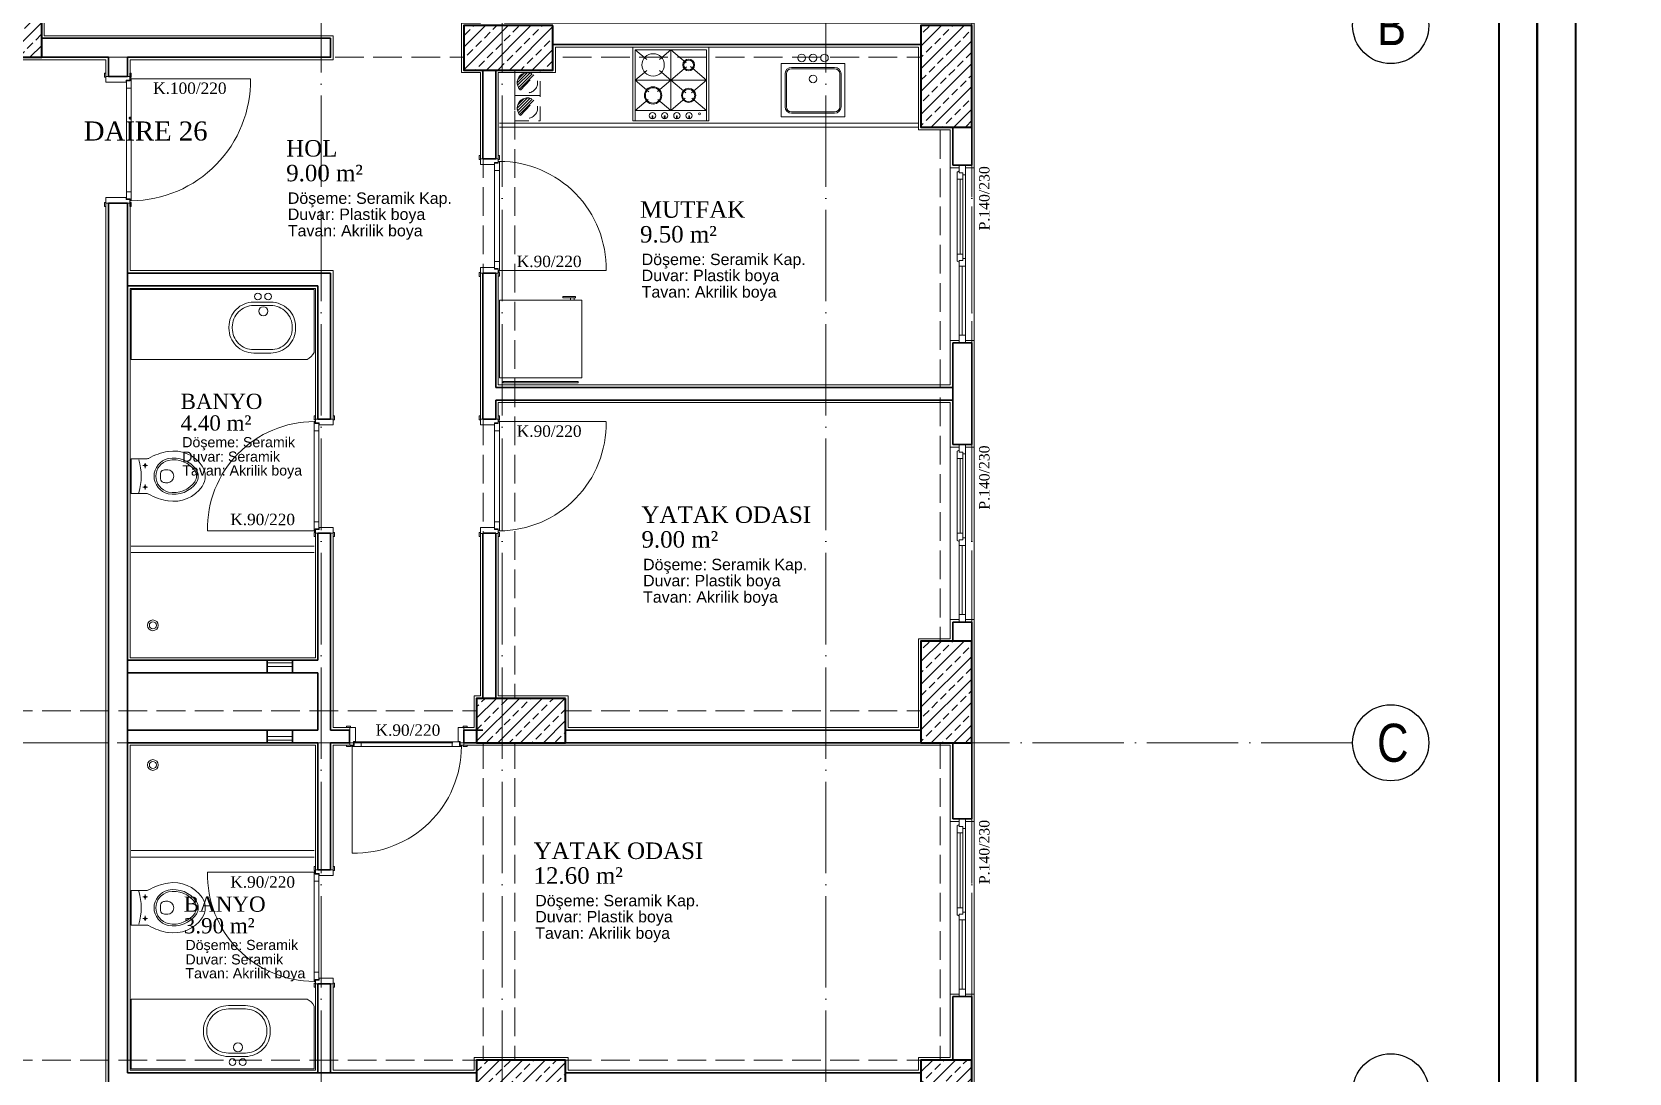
# Model space of a CAD drawing. Header units: millimetres. Extents: x 11587 to 81192, y -36083 to -25300.
# Drawn here: x 41296 to 42554, y -33765 to -32945 of the extents above; entities that cross this region are included whole.
import ezdxf

# ---------------------------------------------------------------- set-up
doc = ezdxf.new("R2010")
doc.units = ezdxf.units.MM
doc.linetypes.add('AKS', pattern=[30, 24, -3, 0, -3])
doc.linetypes.add('IZDUSUM1', pattern=[20, 7.5, -5, 7.5, 0])
for name, color, linetype, lineweight in [('rtm-aks balon', 20, 'Continuous', 25), ('rtm-aks balon yazı', 7, 'Continuous', 20), ('rtm-aks yeni', 7, 'AKS', 20), ('rtm-antet-02', 140, 'Continuous', 40), ('rtm-cam', 141, 'Continuous', 9), ('rtm-duv tugla', 22, 'Continuous', 35), ('rtm-izdusum-üst ince', 8, 'IZDUSUM1', 5), ('rtm-kapı-ahsap', 35, 'Continuous', 13), ('rtm-mhl-yazı-adı', 150, 'Continuous', 30), ('rtm-mhl-yazı-m2', 7, 'Continuous', 20), ('rtm-mhl-yazı-malzeme', 253, 'Continuous', 13), ('rtm-pen-ahsap', 35, 'Continuous', 13), ('rtm-plan katmanı-05', 205, 'Continuous', 20), ('rtm-plan katmanı-07', 135, 'Continuous', 9), ('rtm-sıva', 252, 'Continuous', 15), ('rtm-tarama-betonarme', 51, 'Continuous', 15), ('rtm-tas_betonarme', 50, 'Continuous', 40), ('rtm-tefris vitrifiye', 9, 'Continuous', 9)]:
    doc.layers.add(name, color=color, linetype=linetype, lineweight=lineweight)
doc.styles.add('AKSYAZI', font='ARIALN.TTF')
doc.styles.add('ARIAL', font='times.ttf')
doc.styles.get("Standard").update_dxf_attribs({"font": 'arial.ttf'})
doc.styles.add('VAZ-OLCU', font='times.ttf', dxfattribs={"height": 60})
pattern_1 = [(45, (17971.351, 20249.116), (-8.980256, 8.980256), []), (45, (17980.331, 20249.116), (-8.980256, 8.980256), [6.35, -3.175])]

# ---------------------------------------------------------------- blocks, each defined once
blk = doc.blocks.new('KİRİŞA')
at = {"layer": 'rtm-izdusum-üst ince', "ltscale": 1.5}
for points in [[(21869.4, -53214.2), (22159.4, -53214.2)], [(22229.4, -53214.2), (22561.9, -53214.2)], [(22189.4, -53719.2), (22189.4, -53224.2)], [(22214.4, -53719.2), (22214.4, -53224.2)], [(21829.4, -53674.2), (21829.4, -53269.2)], [(21854.4, -53674.2), (21854.4, -53269.2)], [(21869.4, -53729.2), (22149.4, -53729.2)], [(22219.4, -53729.2), (22639.4, -53729.2)], [(21829.4, -54004.2), (21829.4, -53754.2)], [(21854.4, -54004.2), (21854.4, -53754.2)], [(21869.4, -53754.2), (22149.4, -53754.2)], [(22189.4, -54004.2), (22189.4, -53754.2)], [(22214.4, -54004.2), (22214.4, -53754.2)], [(22219.4, -53754.2), (22639.4, -53754.2)], [(21869.4, -54004.2), (22149.4, -54004.2)], [(22219.4, -54004.2), (22629.4, -54004.2)]]:
    blk.add_lwpolyline(points, dxfattribs=at)
blk = doc.blocks.new('rty')
at = {"layer": 'rtm-kapı-ahsap'}
for p, q in [((-58244.9, -62700.3), (-58243.8, -62700.3)), ((-58244.9, -62703.4), (-58244.9, -62700.3)), ((-58243.8, -62703.4), (-58244.9, -62703.4)), ((-58243.8, -62700.3), (-58243.8, -62703.4)), ((-58243.8, -62707.4), (-58243.8, -62702.9)), ((-58229.8, -62702.9), (-58243.8, -62702.9)), ((-58232.8, -62707.4), (-58243.8, -62707.4)), ((-58232.8, -62705.9), (-58232.8, -62707.4)), ((-58229.8, -62705.9), (-58232.8, -62705.9)), ((-58232.6, -62706.4), (-58232.6, -62789.4)), ((-58232.6, -62706.4), (-58229.7, -62706.4)), ((-58229.8, -62700.4), (-58229.8, -62703.4)), ((-58228.8, -62700.4), (-58229.8, -62700.4)), ((-58229.8, -62702.9), (-58229.8, -62705.9)), ((-58229.8, -62703.4), (-58228.8, -62703.4)), ((-58229.8, -62704.9), (-58228.8, -62704.9)), ((-58229.7, -62706.4), (-58229.7, -62704.9)), ((-58228.8, -62703.4), (-58228.8, -62700.4)), ((-58228.8, -62790.9), (-58228.8, -62704.9)), ((-58144.8, -62704.9), (-58228.8, -62704.9)), ((-58228.8, -62712), (-58232.6, -62712)), ((-58228.8, -62783.7), (-58232.6, -62783.7)), ((-58243.8, -62792.3), (-58244.9, -62792.3)), ((-58244.9, -62792.3), (-58244.9, -62795.4)), ((-58244.9, -62795.4), (-58243.8, -62795.4)), ((-58243.8, -62788.4), (-58243.8, -62792.9)), ((-58232.8, -62788.4), (-58243.8, -62788.4)), ((-58243.8, -62795.4), (-58243.8, -62792.3)), ((-58229.8, -62792.9), (-58243.8, -62792.9)), ((-58232.8, -62789.9), (-58232.8, -62788.4)), ((-58229.8, -62789.9), (-58232.8, -62789.9)), ((-58232.6, -62789.4), (-58229.7, -62789.4)), ((-58229.8, -62792.9), (-58229.8, -62789.9)), ((-58229.8, -62790.9), (-58228.8, -62790.9)), ((-58229.8, -62795.4), (-58229.8, -62792.3)), ((-58229.8, -62792.3), (-58228.8, -62792.3)), ((-58228.8, -62795.4), (-58229.8, -62795.4)), ((-58229.7, -62789.4), (-58229.7, -62790.9)), ((-58228.8, -62792.3), (-58228.8, -62795.4))]:
    blk.add_line(p, q, dxfattribs=at)
at = {"layer": 'rtm-kapı-ahsap', "const_width": 0.392}
blk.add_lwpolyline([(-58229.2, -62703.9, 1), (-58229.2, -62704.5, 1)], format="xyb", close=True, dxfattribs=at)
at = {"layer": 'rtm-kapı-ahsap'}
blk.add_arc((-58229.1, -62706.6), 84.3, 270.2011, 1.1472, dxfattribs=at)
blk = doc.blocks.new('K-100')
at = {"layer": 'rtm-kapı-ahsap'}
for p, q in [((-34308.1, -13702.2), (-34307, -13702.2)), ((-34308.1, -13705.4), (-34308.1, -13702.2)), ((-34307, -13705.4), (-34308.1, -13705.4)), ((-34307, -13702.2), (-34307, -13705.4)), ((-34307, -13709.3), (-34307, -13704.8)), ((-34288, -13704.8), (-34307, -13704.8)), ((-34291, -13709.3), (-34307, -13709.3)), ((-34288, -13707.8), (-34291, -13707.8)), ((-34291, -13707.8), (-34291, -13709.3)), ((-34290.8, -13801.3), (-34290.8, -13708.3)), ((-34290.8, -13708.3), (-34287.9, -13708.3)), ((-34288, -13702.3), (-34288, -13705.4)), ((-34287, -13702.3), (-34288, -13702.3)), ((-34288, -13704.8), (-34288, -13707.8)), ((-34288, -13705.4), (-34287, -13705.4)), ((-34288, -13706.8), (-34287, -13706.8)), ((-34287.9, -13708.3), (-34287.9, -13706.8)), ((-34287, -13705.4), (-34287, -13702.3)), ((-34287, -13706.8), (-34287, -13802.8)), ((-34287, -13713.9), (-34290.8, -13713.9)), ((-34287, -13795.6), (-34290.8, -13795.6)), ((-34307, -13804.2), (-34308.1, -13804.2)), ((-34308.1, -13804.2), (-34308.1, -13807.3)), ((-34308.1, -13807.3), (-34307, -13807.3)), ((-34307, -13800.3), (-34307, -13804.8)), ((-34291, -13800.3), (-34307, -13800.3)), ((-34307, -13807.3), (-34307, -13804.2)), ((-34288, -13804.8), (-34307, -13804.8)), ((-34291, -13801.8), (-34291, -13800.3)), ((-34288, -13801.8), (-34291, -13801.8)), ((-34290.8, -13801.3), (-34287.9, -13801.3)), ((-34288, -13804.8), (-34288, -13801.8)), ((-34288, -13802.8), (-34287, -13802.8)), ((-34288, -13807.3), (-34288, -13804.2)), ((-34288, -13804.2), (-34287, -13804.2)), ((-34287, -13807.3), (-34288, -13807.3)), ((-34287.9, -13801.3), (-34287.9, -13802.8)), ((-34193, -13802.8), (-34287, -13802.8)), ((-34287, -13804.2), (-34287, -13807.3))]:
    blk.add_line(p, q, dxfattribs=at)
at = {"layer": 'rtm-kapı-ahsap', "const_width": 0.392}
blk.add_lwpolyline([(-34287.4, -13803.7, -1), (-34287.4, -13803.1, -1)], format="xyb", close=True, dxfattribs=at)
at = {"layer": 'rtm-kapı-ahsap'}
blk.add_arc((-34287.9, -13801.7), 94.9, 359.3332, 89.4605, dxfattribs=at)

msp = doc.modelspace()

# ---------------------------------------------------------------- hatches: boundary and pattern name
at = {"layer": 'rtm-izdusum-üst ince', "ltscale": 1.5}
h = msp.add_hatch(dxfattribs=at)
h.set_pattern_fill('ANSI31', color=256, scale=0.5, angle=180, style=0)
h.set_pattern_definition([(225, (41385.1749, -32975.134), (1.122532, -1.122532), [])])
edge = h.paths.add_edge_path()
edge.add_arc((41686.19, -32985.13), 8, 47.23741, 227.23741, ccw=False)
edge.add_line((41691.62, -32979.26), (41680.76, -32991.01))
h = msp.add_hatch(dxfattribs=at)
h.set_pattern_fill('ANSI31', color=256, scale=0.5, angle=180, style=0)
h.set_pattern_definition([(225, (41385.1749, -32995.134), (1.122532, -1.122532), [])])
edge = h.paths.add_edge_path()
edge.add_arc((41686.19, -33005.13), 8, 47.23741, 227.23741, ccw=False)
edge.add_line((41691.62, -32999.26), (41680.76, -33011.01))
at = {"layer": 'rtm-tarama-betonarme'}
h = msp.add_hatch(dxfattribs=at)
h.set_pattern_fill('ANSI33', color=256, scale=2, style=0)
h.set_pattern_definition([(45, (488032.999, 30119.077), (-8.98025612, 8.98025612), []), (45, (488041.979, 30119.077), (-8.98025612, 8.98025612), [6.35, -3.175])])
h.paths.add_polyline_path([(41193.69, -32935.13), (41193.69, -32965.13), (41303.69, -32965.13), (41303.69, -32935.13)])
h = msp.add_hatch(dxfattribs=at)
h.set_pattern_fill('ANSI33', color=256, scale=2, style=0)
h.set_pattern_definition(pattern_1)
h.paths.add_polyline_path([(41636.19, -32940.13), (41636.19, -32975.13), (41706.19, -32975.13), (41706.19, -32940.13)])
h = msp.add_hatch(dxfattribs=at)
h.set_pattern_fill('ANSI33', color=256, scale=2, style=0)
h.set_pattern_definition(pattern_1)
h.paths.add_polyline_path([(42036.19, -32940.13), (41996.19, -32940.13), (41996.19, -33020.13), (42036.19, -33020.13)])
h = msp.add_hatch(dxfattribs=at)
h.set_pattern_fill('ANSI33', color=256, scale=2, style=0)
h.set_pattern_definition(pattern_1)
h.paths.add_polyline_path([(42036.19, -33425.13), (41996.19, -33425.13), (41996.19, -33505.13), (42036.19, -33505.13)])
h = msp.add_hatch(dxfattribs=at)
h.set_pattern_fill('ANSI33', color=256, scale=2, style=0)
h.set_pattern_definition(pattern_1)
h.paths.add_polyline_path([(41716.19, -33505.13), (41716.19, -33470.13), (41646.19, -33470.13), (41646.19, -33505.13)])
h = msp.add_hatch(dxfattribs=at)
h.set_pattern_fill('ANSI33', color=256, scale=2, style=0)
h.set_pattern_definition(pattern_1)
h.paths.add_polyline_path([(41716.19, -33790.13), (41716.19, -33755.13), (41646.19, -33755.13), (41646.19, -33790.13)])
h = msp.add_hatch(dxfattribs=at)
h.set_pattern_fill('ANSI33', color=256, scale=2, style=0)
h.set_pattern_definition(pattern_1)
h.paths.add_polyline_path([(42036.19, -33755.13), (41996.19, -33755.13), (41996.19, -33835.13), (42036.19, -33835.13)])

# ---------------------------------------------------------------- linework, layer by layer
at = {"layer": 'rtm-aks balon'}
for centre in [(42366.19, -32940.13), (42366.19, -33505.13), (42366.19, -33780.13)]:
    msp.add_circle(centre, 30, dxfattribs=at)
at = {"layer": 'rtm-aks yeni', "ltscale": 3}
for p, q in [((41523.69, -35680.13), (41523.69, -31980.13)), ((41666.19, -35680.13), (41666.19, -31980.13)), ((41921.19, -35680.13), (41921.19, -31980.13)), ((42036.19, -35680.13), (42036.19, -31980.13)), ((42336.19, -33505.13), (40546.19, -33505.13))]:
    msp.add_line(p, q, dxfattribs=at)
at = {"layer": 'rtm-antet-02'}
for points in [[(33826.61, -31582.89), (33826.61, -36082.89), (42481.61, -36082.89), (42481.61, -31582.89), (33826.61, -31582.89)], [(42481.61, -31582.89), (42481.61, -36082.89), (51136.61, -36082.89), (51136.61, -31582.89), (42481.61, -31582.89)]]:
    msp.add_lwpolyline(points, dxfattribs=at)
for points in [[(33856.61, -31612.89), (33856.61, -36052.89), (42451.61, -36052.89), (42451.61, -31612.89)], [(42511.61, -31612.89), (42511.61, -36052.89), (51106.61, -36052.89), (51106.61, -31612.89)]]:
    msp.add_lwpolyline(points, close=True, dxfattribs=at)
at = {"layer": 'rtm-cam'}
for p, q in [((42026.94, -33061.13), (42026.94, -33120.13)), ((42028.69, -33129.63), (42028.69, -33184.13)), ((42026.94, -33281.13), (42026.94, -33340.13)), ((42028.69, -33349.63), (42028.69, -33404.13)), ((42026.94, -33576.13), (42026.94, -33635.13)), ((42028.69, -33644.63), (42028.69, -33699.13))]:
    msp.add_line(p, q, dxfattribs=at)
at = {"layer": 'rtm-duv tugla'}
for points in [[(41531.19, -32950.13), (41303.69, -32950.13)], [(41371.19, -32965.13), (41531.19, -32965.13), (41531.19, -32950.13)], [(41996.19, -32955.13), (41706.19, -32955.13)], [(41356.19, -32980.13), (41356.19, -32965.13), (41303.69, -32965.13)], [(41371.19, -32980.13), (41371.19, -32965.13)], [(41371.19, -32980.13), (41356.19, -32980.13)], [(41651.19, -32975.13), (41651.19, -33045.13)], [(41661.19, -32975.13), (41661.19, -33045.13)], [(42021.19, -33020.13), (42021.19, -33050.13)], [(42036.19, -33020.13), (42036.19, -33050.13)], [(41651.19, -33045.13), (41661.19, -33045.13)], [(42021.19, -33050.13), (42036.19, -33050.13)], [(41356.19, -34465.13), (41356.19, -33080.13)], [(41371.19, -33080.13), (41356.19, -33080.13)], [(41371.19, -33765.13), (41371.19, -33080.13)], [(41371.19, -33135.13), (41531.19, -33135.13)], [(41371.19, -33145.13), (41521.19, -33145.13)], [(41521.19, -33145.13), (41521.19, -33250.13)], [(41531.19, -33135.13), (41531.19, -33250.13)], [(41651.19, -33135.13), (41651.19, -33250.13)], [(41651.19, -33135.13), (41661.19, -33135.13)], [(41661.19, -33135.13), (41661.19, -33225.13)], [(42021.19, -33190.13), (42021.19, -33270.13)], [(42021.19, -33190.13), (42036.19, -33190.13)], [(42036.19, -33190.13), (42036.19, -33270.13)], [(41661.19, -33225.13), (42021.19, -33225.13)], [(41661.19, -33235.13), (41661.19, -33250.13)], [(41661.19, -33235.13), (42021.19, -33235.13)], [(41531.19, -33250.13), (41521.19, -33250.13)], [(41651.19, -33250.13), (41661.19, -33250.13)], [(42021.19, -33270.13), (42036.19, -33270.13)], [(41521.19, -33340.13), (41521.19, -33440.13)], [(41531.19, -33340.13), (41521.19, -33340.13)], [(41531.19, -33340.13), (41531.19, -33495.13)], [(41651.19, -33340.13), (41651.19, -33470.13)], [(41651.19, -33340.13), (41661.19, -33340.13)], [(41661.19, -33340.13), (41661.19, -33470.13)], [(42021.19, -33410.13), (42021.19, -33425.13)], [(42021.19, -33410.13), (42036.19, -33410.13)], [(42036.19, -33410.13), (42036.19, -33425.13)], [(41371.19, -33440.13), (41521.19, -33440.13)], [(41481.19, -33450.13), (41481.19, -33440.13)], [(41501.19, -33450.13), (41501.19, -33440.13)], [(41371.19, -33450.13), (41521.19, -33450.13)], [(41521.19, -33450.13), (41521.19, -33495.13)], [(41371.19, -33495.13), (41521.19, -33495.13)], [(41481.19, -33495.13), (41481.19, -33505.13)], [(41501.19, -33495.13), (41501.19, -33505.13)], [(41531.19, -33495.13), (41546.19, -33495.13)], [(41546.19, -33495.13), (41546.19, -33505.13)], [(41636.19, -33495.13), (41651.19, -33495.13)], [(41636.19, -33495.13), (41636.19, -33505.13)], [(41996.19, -33495.13), (41716.19, -33495.13)], [(41371.19, -33505.13), (41521.19, -33505.13)], [(41521.19, -33505.13), (41521.19, -33605.13)], [(41531.19, -33505.13), (41531.19, -33605.13)], [(41531.19, -33505.13), (41546.19, -33505.13)], [(41636.19, -33505.13), (41651.19, -33505.13)], [(41996.19, -33505.13), (41716.19, -33505.13)], [(42021.19, -33505.13), (42021.19, -33565.13)], [(42036.19, -33505.13), (42036.19, -33565.13)], [(42021.19, -33565.13), (42036.19, -33565.13)], [(41531.19, -33605.13), (41521.19, -33605.13)], [(41521.19, -33695.13), (41521.19, -33765.13)], [(41531.19, -33695.13), (41521.19, -33695.13)], [(41531.19, -33695.13), (41531.19, -33765.13)], [(42021.19, -33705.13), (42021.19, -33755.13)], [(42021.19, -33705.13), (42036.19, -33705.13)], [(42036.19, -33705.13), (42036.19, -33755.13)], [(41646.19, -33765.13), (41371.19, -33765.13)], [(41996.19, -33765.13), (41716.19, -33765.13)]]:
    msp.add_lwpolyline(points, dxfattribs=at)
at = {"layer": 'rtm-izdusum-üst ince', "ltscale": 1.5}
for points in [[(41676.19, -32975.13), (41676.19, -32995.13), (41696.19, -32995.13), (41696.19, -32975.13), (41676.19, -32975.13)], [(41680.76, -32991.01), (41691.62, -32979.26)], [(41676.19, -32995.13), (41676.19, -33015.13), (41696.19, -33015.13), (41696.19, -32995.13), (41676.19, -32995.13)], [(41680.76, -33011.01), (41691.62, -32999.26)]]:
    msp.add_lwpolyline(points, dxfattribs=at)
for centre in [(41686.19, -32985.13), (41686.19, -33005.13)]:
    msp.add_circle(centre, 8, dxfattribs=at)
at = {"layer": 'rtm-kapı-ahsap'}
for points in [[(41501.19, -33442.13), (41481.19, -33442.13)], [(41501.19, -33445.13), (41481.19, -33445.13)], [(41501.19, -33500.13), (41481.19, -33500.13)], [(41501.19, -33503.13), (41481.19, -33503.13)]]:
    msp.add_lwpolyline(points, dxfattribs=at)
at = {"layer": 'rtm-pen-ahsap'}
for p, q in [((42024.69, -33055.5), (42024.69, -33061.13)), ((42026.19, -33050.13), (42026.19, -33056.13)), ((42029.19, -33056.13), (42026.19, -33056.13)), ((42029.19, -33056.13), (42029.19, -33061.13)), ((42031.19, -33057.63), (42029.19, -33057.63)), ((42031.19, -33057.63), (42031.19, -33050.13)), ((42024.69, -33120.13), (42024.69, -33061.13)), ((42029.19, -33061.13), (42024.69, -33061.13)), ((42029.19, -33120.13), (42029.19, -33061.13)), ((42024.69, -33125.77), (42024.69, -33120.13)), ((42029.19, -33120.13), (42024.69, -33120.13)), ((42029.19, -33125.13), (42029.19, -33120.13)), ((42026.19, -33125.13), (42026.19, -33129.63)), ((42029.19, -33125.13), (42026.19, -33125.13)), ((42026.19, -33179.13), (42026.19, -33129.63)), ((42031.19, -33129.63), (42026.19, -33129.63)), ((42029.19, -33123.63), (42031.19, -33123.63)), ((42031.19, -33131.13), (42031.19, -33123.63)), ((42031.19, -33131.13), (42031.19, -33190.13)), ((42026.19, -33179.13), (42026.19, -33184.77)), ((42031.19, -33184.13), (42026.19, -33184.13)), ((42026.19, -33190.13), (42026.19, -33184.13)), ((42026.19, -33270.13), (42026.19, -33276.13)), ((42031.19, -33277.63), (42031.19, -33270.13)), ((42024.69, -33275.5), (42024.69, -33281.13)), ((42024.69, -33340.13), (42024.69, -33281.13)), ((42029.19, -33281.13), (42024.69, -33281.13)), ((42029.19, -33276.13), (42026.19, -33276.13)), ((42029.19, -33276.13), (42029.19, -33281.13)), ((42031.19, -33277.63), (42029.19, -33277.63)), ((42029.19, -33340.13), (42029.19, -33281.13)), ((42024.69, -33345.77), (42024.69, -33340.13)), ((42029.19, -33340.13), (42024.69, -33340.13)), ((42026.19, -33345.13), (42026.19, -33349.63)), ((42029.19, -33345.13), (42026.19, -33345.13)), ((42029.19, -33345.13), (42029.19, -33340.13)), ((42029.19, -33343.63), (42031.19, -33343.63)), ((42031.19, -33351.13), (42031.19, -33343.63)), ((42026.19, -33399.13), (42026.19, -33349.63)), ((42031.19, -33349.63), (42026.19, -33349.63)), ((42031.19, -33351.13), (42031.19, -33410.13)), ((42026.19, -33399.13), (42026.19, -33404.77)), ((42031.19, -33404.13), (42026.19, -33404.13)), ((42026.19, -33410.13), (42026.19, -33404.13)), ((42024.69, -33570.5), (42024.69, -33576.13)), ((42026.19, -33565.13), (42026.19, -33571.13)), ((42029.19, -33571.13), (42026.19, -33571.13)), ((42029.19, -33571.13), (42029.19, -33576.13)), ((42031.19, -33572.63), (42029.19, -33572.63)), ((42031.19, -33572.63), (42031.19, -33565.13)), ((42024.69, -33635.13), (42024.69, -33576.13)), ((42029.19, -33576.13), (42024.69, -33576.13)), ((42029.19, -33635.13), (42029.19, -33576.13)), ((42024.69, -33640.77), (42024.69, -33635.13)), ((42029.19, -33635.13), (42024.69, -33635.13)), ((42029.19, -33640.13), (42029.19, -33635.13)), ((42026.19, -33640.13), (42026.19, -33644.63)), ((42029.19, -33640.13), (42026.19, -33640.13)), ((42026.19, -33694.13), (42026.19, -33644.63)), ((42031.19, -33644.63), (42026.19, -33644.63)), ((42029.19, -33638.63), (42031.19, -33638.63)), ((42031.19, -33646.13), (42031.19, -33638.63)), ((42031.19, -33646.13), (42031.19, -33705.13)), ((42026.19, -33694.13), (42026.19, -33699.77)), ((42031.19, -33699.13), (42026.19, -33699.13)), ((42026.19, -33705.13), (42026.19, -33699.13))]:
    msp.add_line(p, q, dxfattribs=at)
for points in [[(42024.69, -33055.5), (42026.19, -33054.63)], [(42024.69, -33125.77), (42026.19, -33126.64)], [(42024.69, -33275.5), (42026.19, -33274.63)], [(42024.69, -33345.77), (42026.19, -33346.64)], [(42024.69, -33570.5), (42026.19, -33569.63)], [(42024.69, -33640.77), (42026.19, -33641.64)]]:
    msp.add_lwpolyline(points, dxfattribs=at)
at = {"layer": 'rtm-plan katmanı-05', "ltscale": 0.6}
for points in [[(42019.19, -33188.13), (42019.19, -33052.13)], [(42038.19, -33188.13), (42038.19, -33052.13)], [(42019.19, -33408.13), (42019.19, -33272.13)], [(42038.19, -33408.13), (42038.19, -33272.13)], [(42019.19, -33703.13), (42019.19, -33567.13)], [(42038.19, -33703.13), (42038.19, -33567.13)]]:
    msp.add_lwpolyline(points, dxfattribs=at)
at = {"layer": 'rtm-plan katmanı-07'}
for points in [[(42031.19, -33123.63), (42031.19, -33057.63)], [(42031.19, -33343.63), (42031.19, -33277.63)], [(42031.19, -33638.63), (42031.19, -33572.63)]]:
    msp.add_lwpolyline(points, dxfattribs=at)
at = {"layer": 'rtm-sıva'}
for points in [[(41373.19, -32980.13), (41373.19, -32967.13), (41533.19, -32967.13), (41533.19, -32948.13), (41305.69, -32948.13), (41305.69, -32933.13), (41300.69, -32933.13), (41300.69, -32397.13), (41443.19, -32397.13), (41443.19, -32390.13)], [(41649.19, -33045.13), (41649.19, -32977.13), (41634.19, -32977.13), (41634.19, -32938.13), (41649.19, -32938.13), (41649.19, -32838.13)], [(42031.19, -33052.13), (42038.19, -33052.13), (42038.19, -32938.13), (41668.19, -32938.13), (41668.19, -32838.13)], [(42026.19, -33052.13), (42019.19, -33052.13), (42019.19, -33022.13), (41994.19, -33022.13), (41994.19, -32957.13), (41708.19, -32957.13), (41708.19, -32977.13), (41663.19, -32977.13), (41663.19, -33045.13)], [(41228.19, -32980.13), (41228.19, -32967.13), (41354.19, -32967.13), (41354.19, -32980.13)], [(41354.19, -33080.13), (41354.19, -34465.13)], [(41373.19, -33080.13), (41373.19, -33133.13), (41533.19, -33133.13), (41533.19, -33250.13)], [(41649.19, -33250.13), (41649.19, -33135.13)], [(41663.19, -33135.13), (41663.19, -33223.13), (42019.19, -33223.13), (42019.19, -33188.13), (42026.19, -33188.13)], [(41519.19, -33250.13), (41519.19, -33147.13), (41373.19, -33147.13), (41373.19, -33438.13), (41519.19, -33438.13), (41519.19, -33340.13)], [(42031.19, -33272.13), (42038.19, -33272.13), (42038.19, -33188.13), (42031.19, -33188.13)], [(41663.19, -33250.13), (41663.19, -33237.13), (42019.19, -33237.13), (42019.19, -33272.13), (42026.19, -33272.13)], [(41533.19, -33340.13), (41533.19, -33493.13), (41546.19, -33493.13)], [(41636.19, -33493.13), (41644.19, -33493.13), (41644.19, -33468.13), (41649.19, -33468.13), (41649.19, -33340.13)], [(41663.19, -33340.13), (41663.19, -33468.13), (41718.19, -33468.13), (41718.19, -33493.13), (41994.19, -33493.13), (41994.19, -33423.13), (42019.19, -33423.13), (42019.19, -33408.13), (42026.19, -33408.13)], [(42031.19, -33408.13), (42038.19, -33408.13), (42038.19, -33567.13), (42031.19, -33567.13)], [(41651.19, -33470.13), (41646.19, -33470.13), (41646.19, -33495.13)], [(41519.19, -33695.13), (41519.19, -33763.13), (41373.19, -33763.13), (41373.19, -33507.13), (41519.19, -33507.13), (41519.19, -33605.13)], [(41533.19, -33605.13), (41533.19, -33507.13), (41546.19, -33507.13)], [(42026.19, -33567.13), (42019.19, -33567.13), (42019.19, -33507.13), (41636.19, -33507.13)], [(41533.19, -33695.13), (41533.19, -33763.13), (41644.19, -33763.13), (41644.19, -33753.13), (41718.19, -33753.13), (41718.19, -33763.13), (41994.19, -33763.13), (41994.19, -33753.13), (42019.19, -33753.13), (42019.19, -33703.13), (42026.19, -33703.13)], [(42031.19, -33703.13), (42038.19, -33703.13), (42038.19, -33852.13), (42031.19, -33852.13)]]:
    msp.add_lwpolyline(points, dxfattribs=at)
at = {"layer": 'rtm-tas_betonarme'}
for points in [[(41303.69, -32935.13), (41193.69, -32935.13), (41193.69, -32965.13), (41303.69, -32965.13)], [(41706.19, -32940.13), (41636.19, -32940.13), (41636.19, -32975.13), (41706.19, -32975.13)], [(42036.19, -32940.13), (41996.19, -32940.13), (41996.19, -33020.13), (42036.19, -33020.13)], [(42036.19, -33425.13), (41996.19, -33425.13), (41996.19, -33505.13), (42036.19, -33505.13)], [(41716.19, -33470.13), (41646.19, -33470.13), (41646.19, -33505.13), (41716.19, -33505.13)], [(41716.19, -33755.13), (41646.19, -33755.13), (41646.19, -33790.13), (41716.19, -33790.13)], [(42036.19, -33755.13), (41996.19, -33755.13), (41996.19, -33835.13), (42036.19, -33835.13)]]:
    msp.add_lwpolyline(points, close=True, dxfattribs=at)
at = {"layer": 'rtm-tefris vitrifiye'}
for p, q in [((41829.17, -32957.13), (41769.17, -32957.13)), ((41829.17, -32957.13), (41829.17, -33015.13)), ((41780.13, -32966.82), (41771.17, -32959.13)), ((41827.17, -32959.13), (41771.17, -32959.13)), ((41771.17, -32959.13), (41771.17, -33007.13)), ((41799.17, -32959.13), (41790.2, -32966.82)), ((41811.36, -32969.59), (41799.17, -32959.13)), ((41799.17, -32959.13), (41799.17, -33007.13)), ((41827.17, -32959.13), (41827.17, -33015.13)), ((41886.19, -33012.13), (41886.19, -32970.13)), ((41936.19, -32970.13), (41886.19, -32970.13)), ((41936.19, -33012.13), (41936.19, -32970.13)), ((41771.17, -32983.13), (41780.13, -32975.45)), ((41771.17, -32983.13), (41781.79, -32992.24)), ((41827.17, -32983.13), (41771.17, -32983.13)), ((41799.17, -32983.13), (41788.71, -32992.1)), ((41790.2, -32975.45), (41799.17, -32983.13)), ((41799.17, -32983.13), (41811.4, -32972.65)), ((41799.17, -32983.13), (41810.87, -32993.17)), ((41814.75, -32972.49), (41827.17, -32983.13)), ((41827.17, -32983.13), (41815.48, -32993.15)), ((41889.19, -33004.13), (41889.19, -32978.13)), ((41890.19, -33004.13), (41890.19, -32978.13)), ((41928.19, -32973.13), (41894.19, -32973.13)), ((41928.19, -32974.13), (41894.19, -32974.13)), ((41932.19, -33004.13), (41932.19, -32978.13)), ((41933.19, -33004.13), (41933.19, -32978.13)), ((41781.39, -32998.37), (41771.17, -33007.13)), ((41771.17, -33007.13), (41771.17, -33015.13)), ((41827.17, -33007.13), (41771.17, -33007.13)), ((41788.88, -32998.31), (41799.17, -33007.13)), ((41810.54, -32997.39), (41799.17, -33007.13)), ((41815.64, -32997.26), (41827.17, -33007.13)), ((41894.19, -33008.13), (41928.19, -33008.13)), ((41994.19, -33020.13), (41664.19, -33020.13)), ((41829.17, -33015.13), (41769.17, -33015.13)), ((41784.45, -33011.16), (41784.99, -33011.16)), ((41784.45, -33013.62), (41784.45, -33011.16)), ((41784.99, -33011.16), (41784.99, -33013.62)), ((41794.03, -33011.16), (41794.57, -33011.16)), ((41794.03, -33013.62), (41794.03, -33011.16)), ((41794.57, -33011.16), (41794.57, -33013.62)), ((41803.62, -33011.16), (41804.16, -33011.16)), ((41803.62, -33013.62), (41803.62, -33011.16)), ((41804.16, -33011.16), (41804.16, -33013.62)), ((41813.21, -33011.16), (41813.74, -33011.16)), ((41813.21, -33013.62), (41813.21, -33011.16)), ((41813.74, -33011.16), (41813.74, -33013.62)), ((41886.19, -33012.13), (41936.19, -33012.13)), ((41894.19, -33009.13), (41928.19, -33009.13)), ((41664.09, -33156.57), (41664.09, -33217.57)), ((41714.09, -33153.57), (41724.09, -33153.57)), ((41714.09, -33154.57), (41714.09, -33153.57)), ((41724.09, -33154.57), (41714.09, -33154.57)), ((41720.09, -33156.57), (41720.09, -33154.57)), ((41723.09, -33156.57), (41723.09, -33154.57)), ((41724.09, -33153.57), (41724.09, -33154.57)), ((41729.09, -33217.57), (41729.09, -33156.57)), ((41664.09, -33217.57), (41729.09, -33217.57)), ((41667.09, -33220.57), (41726.09, -33220.57)), ((41667.09, -33221.57), (41667.09, -33220.57)), ((41726.09, -33221.57), (41667.09, -33221.57)), ((41726.09, -33220.57), (41726.09, -33221.57)), ((41374.19, -33308.88), (41374.19, -33281.39)), ((41386.78, -33281.39), (41374.19, -33281.39)), ((41385.19, -33284.77), (41385.19, -33288.68)), ((41383.32, -33286.61), (41387.03, -33286.61)), ((41397.29, -33292.97), (41397.29, -33297.3)), ((41386.78, -33308.88), (41374.19, -33308.88)), ((41383.32, -33303.66), (41387.03, -33303.66)), ((41385.19, -33305.5), (41385.19, -33301.59)), ((41374.19, -33621.39), (41374.19, -33648.88)), ((41386.78, -33621.39), (41374.19, -33621.39)), ((41385.19, -33624.77), (41385.19, -33628.68)), ((41383.32, -33626.61), (41387.03, -33626.61)), ((41397.29, -33637.3), (41397.29, -33632.97)), ((41386.78, -33648.88), (41374.19, -33648.88)), ((41383.32, -33643.66), (41387.03, -33643.66)), ((41385.19, -33645.5), (41385.19, -33641.59))]:
    msp.add_line(p, q, dxfattribs=at)
for points in [[(41769.17, -32957.13), (41769.17, -33015.13)], [(41994.19, -33017.13), (41664.19, -33017.13)], [(41729.09, -33156.57), (41664.09, -33156.57)], [(41374.19, -33350.13), (41518.19, -33350.13)], [(41374.19, -33355.13), (41518.19, -33355.13)], [(41374.19, -33590.13), (41518.19, -33590.13)], [(41374.19, -33595.13), (41518.19, -33595.13)]]:
    msp.add_lwpolyline(points, dxfattribs=at)
for points in [[(41374.19, -33203.13), (41512.61, -33203.13, 0.2032744), (41518.19, -33197.55), (41518.19, -33148.13), (41374.19, -33148.13), (41374.19, -33203.13)], [(41503.66, -33178.5), (41503.66, -33177.61, 0.4142136), (41484.06, -33158.01), (41470.67, -33158.01, 0.4142136), (41451.06, -33177.61), (41451.06, -33178.5, 0.4142136), (41470.67, -33198.1), (41484.06, -33198.1, 0.4142136)], [(41500.99, -33178.5), (41500.99, -33177.61, 0.4142136), (41484.06, -33160.68), (41470.67, -33160.68, 0.4142136), (41453.74, -33177.61), (41453.74, -33178.5, 0.4142136), (41470.67, -33195.43), (41484.06, -33195.43, 0.4142136)], [(41374.19, -33707.13), (41512.61, -33707.13, -0.2032744), (41518.19, -33712.72), (41518.19, -33762.13), (41374.19, -33762.13), (41374.19, -33707.13)], [(41483.66, -33731.77), (41483.66, -33732.66, -0.4142136), (41464.06, -33752.26), (41450.67, -33752.26, -0.4142136), (41431.06, -33732.66), (41431.06, -33731.77, -0.4142136), (41450.67, -33712.17), (41464.06, -33712.17, -0.4142136)], [(41480.99, -33731.77), (41480.99, -33732.66, -0.4142136), (41464.06, -33749.59), (41450.67, -33749.59, -0.4142136), (41433.74, -33732.66), (41433.74, -33731.77, -0.4142136), (41450.67, -33714.84), (41464.06, -33714.84, -0.4142136)]]:
    msp.add_lwpolyline(points, format="xyb", close=True, dxfattribs=at)
for centre, radius in [((41785.17, -32971.13), 8.84), ((41813.17, -32971.13), 4.63), ((41813.17, -32971.13), 3.84), ((41902.19, -32965.63), 3), ((41911.19, -32965.63), 3), ((41920.19, -32965.63), 3), ((41911.19, -32982.13), 3), ((41785.17, -32995.13), 6.84), ((41785.17, -32995.13), 6.05), ((41813.17, -32995.13), 5.63), ((41813.17, -32995.13), 4.84), ((41784.72, -33011.13), 2.5), ((41794.3, -33011.13), 2.5), ((41803.89, -33011.13), 2.5), ((41813.48, -33011.13), 2.5), ((41821.75, -33009.56), 0.75), ((41473.91, -33153.55), 2.67), ((41481.93, -33153.55), 2.67), ((41478.19, -33165.13), 3.56), ((41385.19, -33286.61), 0.825), ((41385.19, -33303.66), 0.825), ((41391.19, -33412.63), 4.25), ((41391.19, -33412.63), 2.75), ((41391.19, -33522.63), 4.25), ((41391.19, -33522.63), 2.75), ((41385.19, -33626.61), 0.825), ((41385.19, -33643.66), 0.825), ((41458.19, -33745.13), 3.56), ((41453.91, -33756.72), 2.67), ((41461.93, -33756.72), 2.67)]:
    msp.add_circle(centre, radius, dxfattribs=at)
for centre, radius, start, end in [((41894.19, -32978.13), 5, 90, 180), ((41894.19, -32978.13), 4, 90, 180), ((41928.19, -32978.13), 5, 0, 90), ((41928.19, -32978.13), 4, 0, 90), ((41894.19, -33004.13), 5, 180, 270), ((41894.19, -33004.13), 4, 180, 270), ((41928.19, -33004.13), 4, 270, 0), ((41928.19, -33004.13), 5, 270, 0), ((41338, -33295.13), 44, 342.84729, 17.15268), ((41386.78, -33279.19), 2.2, 270, 300.09462), ((41409.94, -33319.16), 44, 98.76392, 120.09462), ((41406.42, -33295.21), 14.3, 102.81214, 179.7338), ((41406.42, -33295.21), 12.87, 102.81214, 179.7338), ((41407.58, -33302.83), 27.5, 34.90445, 99.49177), ((41407.58, -33302.83), 22, 35.18852, 101.4306), ((41407.58, -33302.83), 20.57, 35.18852, 101.4306), ((41406.42, -33295.06), 14.3, 180.2662, 257.18786), ((41406.42, -33295.06), 12.87, 180.2662, 257.18786), ((41400.04, -33292.97), 2.75, 102.17308, 180), ((41400.04, -33297.3), 2.75, 180, 257.82692), ((41402.19, -33302.94), 12.95, 86.68797, 102.17308), ((41402.52, -33295.11), 5.11, 0.26223, 90), ((41402.52, -33295.16), 5.12, 270, 359.73777), ((41417.64, -33295.13), 7.92, 327.83247, 32.16749), ((41417.64, -33295.13), 9.35, 327.83247, 32.16749), ((41417.64, -33295.13), 14.85, 327.23949, 32.76051), ((41386.78, -33311.08), 2.2, 59.90538, 90), ((41409.94, -33271.1), 44, 239.90538, 261.23608), ((41402.19, -33287.33), 12.95, 257.82692, 273.31203), ((41407.58, -33287.43), 27.5, 260.50823, 325.09555), ((41407.58, -33287.43), 22, 258.5694, 324.81148), ((41407.58, -33287.43), 20.57, 258.5694, 324.81148), ((41338, -33635.13), 44, 342.84732, 17.15271), ((41386.78, -33619.19), 2.2, 270, 300.09462), ((41409.94, -33659.16), 44, 98.76392, 120.09462), ((41406.42, -33635.21), 14.3, 102.81214, 179.7338), ((41406.42, -33635.21), 12.87, 102.81214, 179.7338), ((41407.58, -33642.83), 27.5, 34.90445, 99.49177), ((41407.58, -33642.83), 22, 35.18852, 101.4306), ((41407.58, -33642.83), 20.57, 35.18852, 101.4306), ((41406.42, -33635.06), 14.3, 180.2662, 257.18786), ((41406.42, -33635.06), 12.87, 180.2662, 257.18786), ((41400.04, -33632.97), 2.75, 102.17308, 180), ((41400.04, -33637.3), 2.75, 180, 257.82692), ((41402.19, -33642.94), 12.95, 86.68797, 102.17308), ((41402.52, -33635.11), 5.12, 0.26223, 90), ((41402.52, -33635.16), 5.11, 270, 359.73777), ((41417.64, -33635.13), 7.92, 327.83251, 32.16753), ((41417.64, -33635.13), 9.35, 327.83251, 32.16753), ((41417.64, -33635.13), 14.85, 327.23949, 32.76051), ((41386.78, -33651.08), 2.2, 59.90538, 90), ((41409.94, -33611.1), 44, 239.90538, 261.23608), ((41402.19, -33627.33), 12.95, 257.82692, 273.31203), ((41407.58, -33627.43), 27.5, 260.50823, 325.09555), ((41407.58, -33627.43), 22, 258.5694, 324.81148), ((41407.58, -33627.43), 20.57, 258.5694, 324.81148)]:
    msp.add_arc(centre, radius, start, end, dxfattribs=at)

# ---------------------------------------------------------------- block references
at = {"layer": 'rtm-izdusum-üst ince', "xscale": -1}
msp.add_blockref('KİRİŞA', (63865.62, 20249.12), dxfattribs=at)
at = {"layer": 'rtm-kapı-ahsap', "xscale": -1}
for name, p, rotation in [('K-100', (75661.17, -46784.92), 180), ('rty', (99892.97, -95838), 180), ('rty', (-21156.68, -91736.91), 90)]:
    msp.add_blockref(name, p, dxfattribs=dict(at, rotation=rotation))
at = {"layer": 'rtm-kapı-ahsap', "rotation": 180}
msp.add_blockref('rty', (-16710.59, -96043), dxfattribs=at)
at = {"layer": 'rtm-kapı-ahsap'}
msp.add_blockref('rty', (99892.97, 29452.74), dxfattribs=at)
at = {"layer": 'rtm-kapı-ahsap', "xscale": -1}
msp.add_blockref('rty', (-16710.59, 29097.74), dxfattribs=at)

# ---------------------------------------------------------------- texts
at = {"layer": 'rtm-aks balon yazı', "char_height": 30, "width": 27.7214, "attachment_point": 7, "style": 'AKSYAZI'}
for s, insert in [('B', (42355.4, -32955.55)), ('C', (42355.4, -33520.55))]:
    msp.add_mtext(s, dxfattribs=dict(at, insert=insert))
at = {"layer": 'rtm-mhl-yazı-adı', "style": 'ARIAL'}
for s, height, p in [('DAİRE 26', 15, (41336.76, -33030.67)), ('HOL', 13, (41496.19, -33043.32)), ('MUTFAK', 13, (41774.9, -33091.53)), ('BANYO', 12, (41413.03, -33242.16)), ('YATAK ODASI', 13, (41776.02, -33331.92)), ('YATAK ODASI', 13, (41691.05, -33596.7)), ('BANYO', 12, (41415.56, -33638.25))]:
    msp.add_text(s, height=height, dxfattribs=at).set_placement(p)
at = {"layer": 'rtm-mhl-yazı-m2', "style": 'ARIAL'}
for s, height, p in [('9.00 m² ', 13, (41496.19, -33062.81)), ('9.50 m² ', 13, (41774.9, -33111.02)), ('4.40 m² ', 12, (41413.03, -33259.19)), ('9.00 m² ', 13, (41776.02, -33351.41)), ('12.60 m² ', 13, (41691.05, -33616.19)), ('3.90 m² ', 12, (41415.56, -33655.28))]:
    msp.add_text(s, height=height, dxfattribs=at).set_placement(p)
at = {"layer": 'rtm-mhl-yazı-malzeme', "style": 'VAZ-OLCU'}
for s, height, rotation, p in [('K.100/220', 9, 359.9602, (41391.43, -32993.96)), ('P.140/230', 8.192, 90.0398, (42050.16, -33101.45)), ('K.90/220', 9, 359.9602, (41677.85, -33130.38)), ('K.90/220', 9, 359.9602, (41677.85, -33264.1)), ('P.140/230', 8.192, 90.0398, (42050.16, -33321.45)), ('K.90/220', 9, 359.9602, (41452.17, -33333.68)), ('K.90/220', 9, 359.9602, (41452.17, -33333.68)), ('K.90/220', 9, 359.9602, (41566.6, -33499.64)), ('P.140/230', 8.192, 90.0398, (42050.16, -33616.45)), ('K.90/220', 9, 359.9602, (41452.17, -33619.28))]:
    msp.add_text(s, height=height, rotation=rotation, dxfattribs=at).set_placement(p)
at = {"layer": 'rtm-mhl-yazı-malzeme'}
for s, height, p in [('Döşeme: Seramik Kap.', 9, (41497.48, -33080.58)), ('Duvar: Plastik boya ', 9, (41497.48, -33093.25)), ('Tavan: Akrilik boya ', 9, (41497.48, -33106.18)), ('Döşeme: Seramik Kap.', 9, (41776.19, -33128.8)), ('Duvar: Plastik boya ', 9, (41776.19, -33141.46)), ('Tavan: Akrilik boya ', 9, (41776.19, -33154.4)), ('Döşeme: Seramik', 8, (41414.32, -33272.33)), ('Duvar: Seramik', 8, (41414.32, -33283.69)), ('Tavan: Akrilik boya ', 8, (41414.32, -33294.6)), ('Döşeme: Seramik Kap.', 9, (41777.31, -33369.19)), ('Duvar: Plastik boya ', 9, (41777.31, -33381.85)), ('Tavan: Akrilik boya ', 9, (41777.31, -33394.79)), ('Döşeme: Seramik Kap.', 9, (41692.34, -33633.96)), ('Duvar: Plastik boya ', 9, (41692.34, -33646.63)), ('Tavan: Akrilik boya ', 9, (41692.34, -33659.56)), ('Döşeme: Seramik', 8, (41416.85, -33668.42)), ('Duvar: Seramik', 8, (41416.85, -33679.78)), ('Tavan: Akrilik boya ', 8, (41416.85, -33690.69))]:
    msp.add_text(s, height=height, dxfattribs=at).set_placement(p)

doc.saveas('drawing.dxf')
